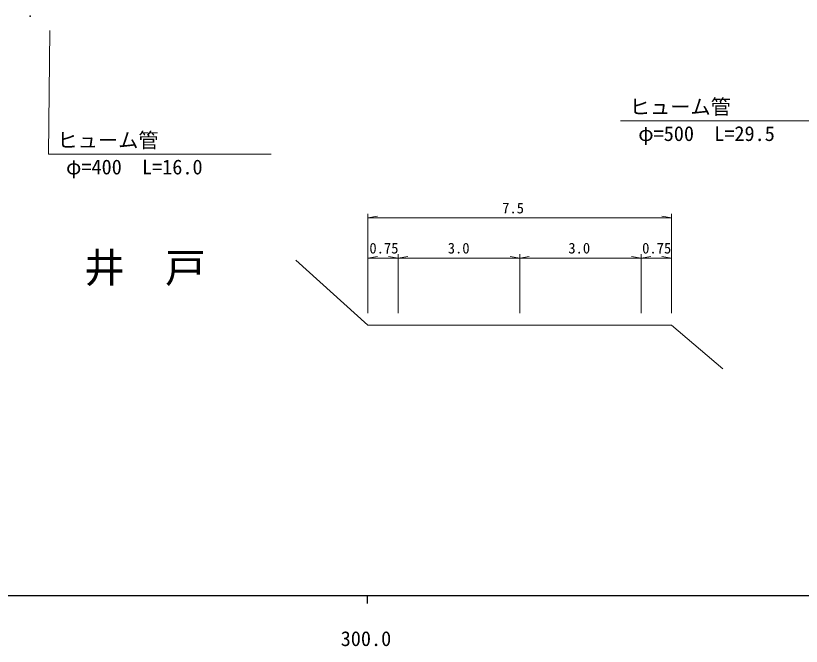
# Model space of a CAD drawing. Units: millimetres, scale not verified, with parts at other scales. Extents: x 40000 to 680000, y 20000 to 380000.
# Drawn here: x 324601 to 421593, y 198715 to 276573 of the extents above; entities that cross this region are included whole.
import ezdxf
from ezdxf.enums import TextEntityAlignment as Align

# ---------------------------------------------------------------- set-up
doc = ezdxf.new("R2010")
doc.units = ezdxf.units.MM
doc.header["$LTSCALE"] = 1000
for name, color, linetype, lineweight in [('M-BGD', 7, 'Continuous', 13), ('M-STR-HTXT', 7, 'Continuous', 13), ('M-TTL-BAND', 7, 'Continuous', 25)]:
    doc.layers.add(name, color=color, linetype=linetype, lineweight=lineweight)
doc.styles.add('ＭＳ ゴシック', font='')
doc.styles.get('ＭＳ ゴシック').set_extended_font_data('MS Gothic')

msp = doc.modelspace()

# ---------------------------------------------------------------- linework, layer by layer
at = {"layer": 'M-BGD'}
for p, q in [((368073, 239851), (368073, 252129)), ((368073, 251629), (369254, 251838)), ((368073, 251629), (405573, 251629)), ((405573, 251629), (404391, 251838)), ((405573, 239851), (405573, 252129)), ((359174, 246387), (368073, 238350)), ((368073, 239851), (368073, 247129)), ((368073, 246629), (369254, 246838)), ((368073, 246629), (371823, 246629)), ((371823, 246629), (370641, 246838)), ((371823, 239851), (371823, 247129)), ((371823, 246629), (373004, 246838)), ((371823, 246629), (386823, 246629)), ((386823, 246629), (385641, 246838)), ((386823, 239851), (386823, 247129)), ((386823, 246629), (388004, 246838)), ((386823, 246629), (401823, 246629)), ((400573, 246629), (405573, 246629)), ((401823, 246629), (400641, 246838)), ((401823, 239851), (401823, 247129)), ((401823, 246629), (403004, 246838)), ((405573, 246629), (404391, 246838)), ((368073, 238350), (371823, 238350)), ((371823, 238350), (386823, 238350)), ((386823, 238350), (401823, 238350)), ((401823, 238350), (405573, 238350)), ((405573, 238350), (411913, 232988))]:
    msp.add_line(p, q, dxfattribs=at)
msp.add_circle((326386, 276523), 50, dxfattribs=at)
at = {"layer": 'M-STR-HTXT'}
for p, q in [((328634, 259474), (328816, 274759)), ((399285, 263596), (426785, 263596)), ((328634, 259474), (356134, 259474))]:
    msp.add_line(p, q, dxfattribs=at)
at = {"layer": 'M-TTL-BAND'}
for p, q in [((40000, 205000), (579000, 205000)), ((368000, 205000), (368000, 204000))]:
    msp.add_line(p, q, dxfattribs=at)

# ---------------------------------------------------------------- texts
at = {"layer": 'M-BGD', "style": 'ＭＳ ゴシック'}
for s, height, p in [('7.5', 1320, (384663, 251767)), ('0.75', 1320, (368267, 246816)), ('3.0', 1320, (377947, 246816)), ('3.0', 1320, (392832, 246816)), ('0.75', 1320, (401943, 246816)), ('井\u3000戸', 3666, (333043, 242529))]:
    msp.add_text(s, height=height, dxfattribs=at).set_placement(p, align=Align.BOTTOM_LEFT)
at = {"layer": 'M-STR-HTXT', "style": 'ＭＳ ゴシック'}
for s, p in [('ヒューム管', (400400, 263859)), ('φ=500  L=29.5', (401466, 260552)), ('ヒューム管', (329749, 259736)), ('φ=400  L=16.0', (330816, 256430))]:
    msp.add_text(s, height=1833, dxfattribs=at).set_placement(p, align=Align.BOTTOM_LEFT)
at = {"layer": 'M-TTL-BAND', "style": 'ＭＳ ゴシック'}
msp.add_text('300.0', height=1833, dxfattribs=at).set_placement((367844, 198195), align=Align.BOTTOM_CENTER)

doc.saveas('drawing.dxf')
